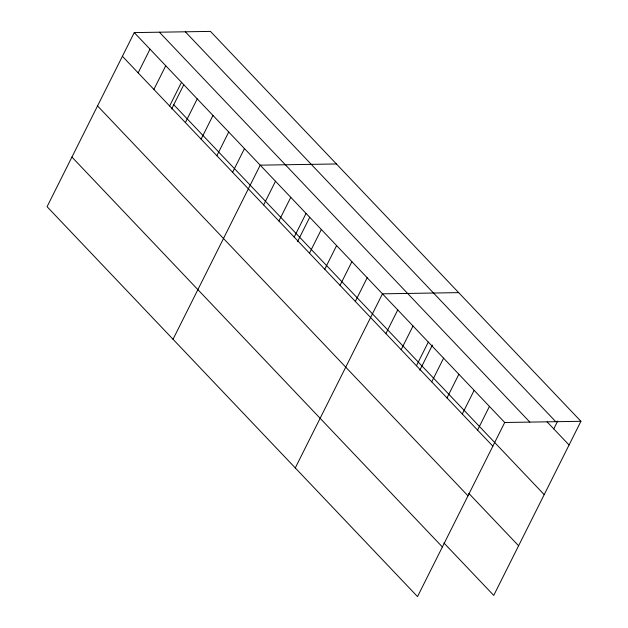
<?xml version="1.0" encoding="UTF-8"?>
<svg xmlns="http://www.w3.org/2000/svg" width="628" height="628" viewBox="0 0 628 628"><rect width="100%" height="100%" fill="white"/><g stroke="black" fill="none" stroke-linecap="round" stroke-linejoin="round"><path stroke-width="0.94" d="M580.924 421.302L210.474 31.4L134.259 32.593L47.076 206.698L417.526 596.6L504.708 422.495L580.924 421.302L493.741 595.407L443.91 542.961M138.144 72.856L150.006 49.165M153.884 89.427L165.753 65.736M169.631 105.991L181.492 82.307M171.625 108.989L183.784 84.702M185.378 122.562L197.239 98.879M201.117 139.133L212.978 115.45M216.864 155.705L228.725 132.013M232.611 172.276L244.473 148.585M173.03 339.269L260.212 165.156L336.427 163.963M263.634 204.932L275.496 181.241M278.911 221.017L290.78 197.325M294.194 237.101L306.056 213.41M297.578 241.552L309.737 217.264M309.478 253.178L321.34 229.495M324.755 269.263L336.616 245.572M340.038 285.348L351.9 261.656M355.322 301.432L367.184 277.741M295.278 467.931L382.46 293.826L458.675 292.632M385.882 333.601L397.744 309.91M401.159 349.678L413.028 325.995M416.442 365.763L428.304 342.072M419.826 370.222L432.425 345.062M431.726 381.848L443.588 358.156M447.003 397.932L458.864 374.241M462.286 414.017L474.148 390.326M477.57 430.101L489.432 406.41M553.778 428.908L557.735 421.011M185.323 31.793L555.772 421.694M547.137 421.914L569.062 444.985M159.41 32.201L529.859 422.095M134.259 32.593L504.708 422.495M173.76 104.727L544.209 494.629M122.397 56.285L492.847 446.178M468.763 493.325L518.595 545.771M97.544 105.92L467.993 495.822M71.93 157.063L442.379 546.964"/></g></svg>
